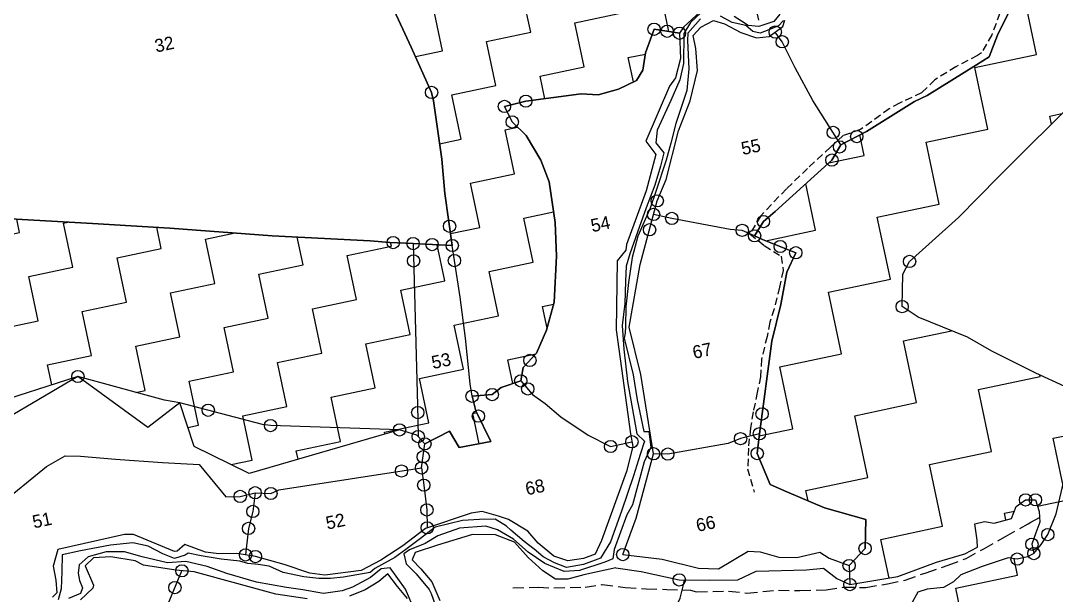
# Model space of a CAD drawing. Header units: metres. Extents: x 349490 to 354305, y 1754653 to 1758414.
# Drawn here: x 351218 to 351965, y 1756551 to 1756966 of the extents above; entities that cross this region are included whole.
import ezdxf
from ezdxf.enums import TextEntityAlignment as Align

# ---------------------------------------------------------------- set-up
doc = ezdxf.new("R2010")
doc.units = ezdxf.units.M
doc.linetypes.add('DASHED', pattern=[0.75, 0.5, -0.25])
for name, color, linetype in [('LINE_FOOTPATH', 1, 'DASHED'), ('LINE_WATER', 4, 'Continuous'), ('POLY_HATCH', 12, 'Continuous'), ('POLY_PARCEL', 6, 'Continuous'), ('POLY_ROAD', 30, 'Continuous'), ('POLY_WATER', 4, 'Continuous'), ('SYM_STONE', 1, 'Continuous'), ('TEXT_PARCEL', 7, 'Continuous')]:
    doc.layers.add(name, color=color, linetype=linetype)
doc.styles.add('kruti dev 050', font='KRDEV050.TTF')

# ---------------------------------------------------------------- blocks, each defined once
blk = doc.blocks.new('STONE')
blk.add_circle((0, 0), 0.0851)
blk = doc.blocks.new('TEWT')
at = {"layer": 'POLY_HATCH'}
h = blk.add_hatch(dxfattribs=at)
h.set_pattern_fill('ZIGZAG', color=256, scale=50, style=0)
h.set_pattern_definition([(0, (-38121.7906, 30674.794), (6.25, 6.25), [6.25, -6.25]), (90, (-38115.5406, 30674.794), (-6.25, 6.25), [6.25, -6.25])])
h.paths.add_polyline_path([(-37819.37, 31047.19), (-37813.12, 31037.14), (-37799.91, 31038.5), (-37788.84, 31032.79), (-37786.86, 31032.02), (-37786.17, 31025.71), (-37779.48, 31020.47), (-37757.85, 31022.05), (-37755.66, 31020.85), (-37755.52, 31020.61), (-37754.82, 31019.44), (-37751.14, 31020.46), (-37750.27, 31017.94), (-37745.84, 31017.86), (-37746.97, 31022.45), (-37747.06, 31024.53), (-37744.28, 31024.18), (-37742.89, 31024.88), (-37740.03, 31025.22), (-37739.34, 31026.96), (-37737.08, 31028.52), (-37735.08, 31031.38), (-37733.26, 31034.93), (-37731.61, 31041.08), (-37730.83, 31045.68), (-37730.47, 31051.37), (-37730.99, 31054.57), (-37732.29, 31058.3), (-37733.77, 31060.55), (-37734.38, 31062.89), (-37731.34, 31062.98), (-37723.62, 31062.37), (-37721.36, 31061.77), (-37718.41, 31061.94), (-37715.72, 31062.63), (-37714.59, 31063.85), (-37713.72, 31066.1), (-37711.9, 31069.05), (-37708.56, 31067.79), (-37707.79, 31068.52), (-37703.82, 31070.89), (-37699.47, 31067.9), (-37696.61, 31067.04), (-37695.84, 31067.49), (-37692.53, 31070.62), (-37687.18, 31073.88), (-37681.14, 31077.54), (-37676.24, 31079.8), (-37673.48, 31083.6), (-37671.8, 31087.18), (-37668.88, 31091.65), (-37666.61, 31095.68), (-37660.63, 31099.58), (-37660.08, 31100.21), (-37656.94, 31103.41), (-37648.1, 31110.43), (-37643.17, 31112.81), (-37638.23, 31115.39), (-37628.75, 31120.28), (-37620.82, 31124.17), (-37619.55, 31125.39), (-37670.12, 31115.52), (-37671.06, 31114.97), (-37688.8, 31096.74), (-37689.33, 31095.5), (-37701.83, 31089.46), (-37715.34, 31088.55), (-37717.22, 31088.68), (-37731.73, 31083.04), (-37742.52, 31085.76), (-37747.96, 31087.47), (-37748.31, 31087.12), (-37747.76, 31083.14), (-37747.03, 31081.12), (-37745.31, 31073.6), (-37743.84, 31066.87), (-37743.84, 31065.65), (-37744.39, 31057.52), (-37744.94, 31052.81), (-37745.43, 31045.53), (-37749.84, 31046.69), (-37750.69, 31046.91), (-37753.82, 31047.73), (-37756.43, 31048.51), (-37769.54, 31052), (-37783.2, 31055.98), (-37793.55, 31058.79), (-37808.49, 31062.86), (-37810.02, 31063.96), (-37814.45, 31062.6), (-37828.52, 31057.7), (-37837.59, 31056.7), (-37844.72, 31056.11), (-37867.86, 31053.45), (-37870.44, 31053.03), (-37871.17, 31053.06), (-37881.18, 31053.45), (-37885.62, 31053.89), (-37893.44, 31062.29), (-37894.86, 31064.12), (-37903.38, 31070.07), (-37905.63, 31071.74), (-37913.04, 31084.62), (-37917.2, 31091.44), (-37919.36, 31095.54), (-37920.59, 31097.61), (-37923.74, 31100.52), (-37936.46, 31110.7), (-37947.21, 31119.59), (-37963.92, 31132.82), (-37967.91, 31136.27), (-37970.37, 31137.42), (-37972.91, 31138.03), (-37980.2, 31136.19), (-37986.11, 31134.81), (-37989.88, 31133.89), (-37991.03, 31134.04), (-37994.72, 31133.74), (-38012.15, 31132.66), (-38014.99, 31132.51), (-38016.22, 31131.74), (-38017.15, 31131.49), (-38015.61, 31130.45), (-38008.86, 31126.51), (-38001.8, 31122.31), (-37997.41, 31119.69), (-37993.78, 31117.56), (-37984.33, 31111.93), (-37978.79, 31108.76), (-37977.39, 31107.85), (-37972.86, 31105.45), (-37970.75, 31104.02), (-37968.98, 31102.57), (-37968.89, 31105.11), (-37963.97, 31104.21), (-37960.04, 31103.52), (-37957.88, 31102.14), (-37956.14, 31101.54), (-37954.64, 31101.12), (-37949.96, 31100.23), (-37944.73, 31098.61), (-37942.21, 31093.93), (-37940.41, 31091.9), (-37938.48, 31089.28), (-37936.5, 31088.92), (-37934.1, 31088.68), (-37933.2, 31087.01), (-37931.4, 31084.91), (-37925.46, 31078.62), (-37924.25, 31076.12), (-37922.87, 31070.13), (-37920.71, 31065.93), (-37920.41, 31060.12), (-37919.8, 31056.05), (-37914.7, 31044.55), (-37912.26, 31042.25), (-37908.36, 31039.77), (-37907.51, 31038.57), (-37901.59, 31032.86), (-37899.82, 31029.41), (-37898.27, 31024.9), (-37897.73, 31025.61), (-37892.72, 31029.41), (-37870.92, 31030.68), (-37858.74, 31030.03), (-37848.09, 31025.21), (-37830.09, 31034.91)])
h = blk.add_hatch(dxfattribs=at)
h.set_pattern_fill('ZIGZAG', color=256, scale=70, style=0)
h.set_pattern_definition([(0, (-38118.87, 30674.794), (8.75, 8.75), [8.75, -8.75]), (90, (-38110.12, 30674.794), (-8.75, 8.75), [8.75, -8.75])])
h.paths.add_polyline_path([(-37678.26, 31018.35), (-37686.34, 31023.84), (-37684.99, 31029.67), (-37680.29, 31032.36), (-37676.05, 31034.81), (-37669.45, 31039.21), (-37655.9, 31048), (-37651.44, 31048.7), (-37636.37, 31048.37), (-37633.2, 31048.71), (-37631.57, 31057.43), (-37629.25, 31065.33), (-37629.17, 31067.61), (-37634.96, 31073.95), (-37636.19, 31075.85), (-37639.12, 31079.19), (-37639.47, 31085.64), (-37639.33, 31090.67), (-37632.93, 31096.94), (-37627.12, 31102.57), (-37622.38, 31107.07), (-37619.11, 31107.18), (-37615.62, 31110.98), (-37614.56, 31113.2), (-37611.49, 31116.68), (-37608.53, 31120.8), (-37606.73, 31125.24), (-37603.88, 31128.83), (-37599.23, 31132.57), (-37604.38, 31132.77), (-37609.64, 31131.54), (-37613.01, 31127.68), (-37614.01, 31126.13), (-37616.77, 31122.11), (-37618.12, 31119.61), (-37624.45, 31115.75), (-37628.42, 31113.22), (-37636.85, 31108.13), (-37640.01, 31106.16), (-37644.26, 31103.67), (-37644.96, 31103.13), (-37646.89, 31102.19), (-37648.04, 31101.45), (-37651.58, 31099.28), (-37657.42, 31095.51), (-37657.61, 31093.84), (-37656.13, 31091.37), (-37657.46, 31087.46), (-37659.57, 31081.95), (-37661.24, 31077.6), (-37663.12, 31073.47), (-37662.91, 31071.6), (-37661.38, 31064.93), (-37662.76, 31061.96), (-37665.52, 31058.4), (-37667.26, 31055.72), (-37669.22, 31055), (-37676.77, 31052.24), (-37678.7, 31051.8), (-37686.03, 31049.12), (-37689.88, 31048.06), (-37691.55, 31046.24), (-37702.78, 31039.65), (-37704.19, 31038.18), (-37703.23, 31037.47), (-37699.09, 31034.72), (-37700.84, 31032.33), (-37702.6, 31028.13), (-37704.85, 31023.42), (-37709.21, 31011.24), (-37710.07, 31008.6), (-37709.2, 31004.03), (-37707.17, 31002.58), (-37702.52, 30999.32), (-37697.23, 30996.56), (-37698.17, 30992.65), (-37700.82, 30990.8), (-37701.26, 30988.2), (-37694.55, 30987.92), (-37688.89, 30988.77), (-37684.82, 30989.08), (-37682.91, 30989.61), (-37682.75, 30990.56), (-37682.59, 30992.84), (-37681.22, 30992.89), (-37679.95, 30992.41), (-37677.46, 30992.52), (-37675.98, 30994.82), (-37673.7, 30994.37), (-37673.45, 30991.68), (-37674.6, 30989.88), (-37675.45, 30988.45), (-37675.45, 30986.86), (-37677.88, 30986.86), (-37679.05, 30987.29), (-37682.8, 30986.86), (-37685.93, 30986.34), (-37688.05, 30985.05), (-37690.9, 30985.38), (-37692.28, 30985.23), (-37693.6, 30983.69), (-37693.81, 30982.9), (-37694.71, 30981.16), (-37694.82, 30980.1), (-37694.38, 30978.67), (-37697.3, 30976.68), (-37698.92, 30973.7), (-37707.89, 30969.22), (-37717.41, 30973.88), (-37726.47, 30977.18), (-37731.23, 30975.16), (-37734.33, 30966.72), (-37733.1, 30962.14), (-37731.46, 30955.37), (-37728.53, 30951.53), (-37726.18, 30948.27), (-37719.37, 30945.88), (-37715.32, 30945.33), (-37707.6, 30946.62), (-37704.65, 30945.51), (-37699.87, 30942.39), (-37695.08, 30937.8), (-37697.29, 30934.3), (-37701.34, 30930.08), (-37708.15, 30931.18), (-37713.85, 30933.75), (-37714.59, 30930.81), (-37713.69, 30928.09), (-37706.44, 30924.95), (-37702.8, 30924.6), (-37700.2, 30925.65), (-37697.73, 30925.83), (-37693.84, 30925.19), (-37692.15, 30923.69), (-37691.1, 30924.78), (-37687.35, 30926.75), (-37684.66, 30927.48), (-37682.66, 30928.76), (-37681.02, 30930.73), (-37680.24, 30932.6), (-37678.87, 30932.51), (-37674.3, 30930.54), (-37670.64, 30929.54), (-37668.48, 30933.39), (-37665.09, 30932.74), (-37643.97, 30927.99), (-37636.65, 30926.41), (-37640.2, 30922.11), (-37644.95, 30914.67), (-37648.42, 30908.2), (-37641.33, 30898.1), (-37633.68, 30887.39), (-37624.23, 30881.53), (-37623.28, 30881.29), (-37615.98, 30884.41), (-37610.56, 30887.29), (-37605.62, 30890.05), (-37601.38, 30892.88), (-37597.06, 30896.19), (-37597.96, 30896.21), (-37603.03, 30894.01), (-37611.32, 30890.75), (-37619.99, 30887.38), (-37622.94, 30892.34), (-37625.09, 30897.09), (-37627.76, 30902.73), (-37630.87, 30908.75), (-37628.4, 30916.17), (-37626.01, 30922.77), (-37629.94, 30930.76), (-37632.46, 30936.33), (-37646.95, 30948.82), (-37648.34, 30949.13), (-37650.55, 30948.92), (-37654.13, 30949.67), (-37657.28, 30950.18), (-37661.58, 30950.81), (-37663.96, 30951.59), (-37666.43, 30951.32), (-37668.21, 30951.09), (-37672.51, 30950.63), (-37678.72, 30950.31), (-37682.84, 30949.84), (-37694.65, 30955.61), (-37695.39, 30956.34), (-37699.59, 30958.75), (-37693.46, 30959.26), (-37690.44, 30959.79), (-37685.84, 30960.74), (-37681.6, 30963.86), (-37667.28, 30974.13), (-37666.01, 30975.3), (-37664.16, 30979.29), (-37663.31, 30982.28), (-37661.56, 30986.22), (-37660.13, 30989.65), (-37659.76, 30991.82), (-37660.29, 30993.68), (-37661.4, 30998.16), (-37661.99, 31001.04), (-37663.53, 31007.69), (-37663.88, 31007.84), (-37666.48, 31008.9), (-37670.03, 31011.53), (-37675.37, 31015.75)])
at = {"layer": 'LINE_FOOTPATH', "ltscale": 2}
blk.add_lwpolyline([(-37664.6, 31061.32), (-37666.29, 31058.63), (-37668.21, 31056.47), (-37668.83, 31056.24), (-37672.07, 31055.32), (-37675.3, 31054.17), (-37677.46, 31052.78), (-37680.77, 31052.01), (-37682.31, 31051.55), (-37686.78, 31049.55), (-37689.32, 31049.24), (-37691.38, 31048.04), (-37695.07, 31045.81), (-37698.54, 31043.65), (-37702.78, 31040.73), (-37704.77, 31038.6), (-37703.16, 31036.58), (-37701.16, 31034.65), (-37701.31, 31032.65), (-37702.31, 31030.5), (-37703.62, 31027.73), (-37704.62, 31026.04), (-37705.39, 31024.19), (-37706.79, 31021.28), (-37707.41, 31018.9), (-37708.33, 31016.9), (-37709.41, 31014.36), (-37710.26, 31012.28), (-37711.11, 31009.59), (-37711.8, 31006.82), (-37711.57, 31003.44)], dxfattribs=at)
at = {"layer": 'LINE_FOOTPATH', "ltscale": 3}
blk.add_lwpolyline([(-37747.02, 30997.42), (-37743.58, 30996.76), (-37741.46, 30996.23), (-37737.22, 30995.44), (-37734.83, 30995.3), (-37731.79, 30994.24), (-37729, 30993.45), (-37726.22, 30992.79), (-37723.04, 30992), (-37722.25, 30991.6), (-37717.88, 30990.8), (-37715.49, 30990.01), (-37711.12, 30989.48), (-37708.21, 30988.82), (-37704.63, 30988.16), (-37702.24, 30988.03), (-37699.2, 30987.36), (-37696.15, 30987.23), (-37693.63, 30987.23), (-37690.59, 30987.63), (-37687.41, 30988.03), (-37684.76, 30988.42), (-37682.11, 30989.22), (-37678.8, 30990.28), (-37675.35, 30991.33), (-37674.95, 30991.47), (-37673.66, 30991.87)], dxfattribs=at)
at = {"layer": 'LINE_WATER'}
for points in [[(-37694.41, 31067.5), (-37695.44, 31066.69), (-37697.6, 31066.42), (-37699.03, 31066.87), (-37699.84, 31067.63), (-37700.69, 31068.49)], [(-37705.09, 31069.96), (-37706.75, 31068.93), (-37708, 31067.63), (-37708.9, 31063.56), (-37709.84, 31061.47), (-37711.68, 31058.91), (-37714.37, 31055.29), (-37714.91, 31053.63), (-37714.1, 31052.02), (-37714.96, 31050.33), (-37716.26, 31047.91), (-37718.06, 31045.09), (-37719.94, 31042.04), (-37721.6, 31039.31), (-37722.46, 31037.76), (-37723, 31035.74), (-37723.72, 31032.74), (-37724.7, 31029.83), (-37725.15, 31026.58), (-37725.6, 31022.1), (-37725.82, 31014.75), (-37724.97, 31013.51), (-37725.95, 31011.81), (-37727.48, 31009.12), (-37730.12, 31004.69), (-37732.49, 31000.84), (-37734.28, 30998.91), (-37736.79, 30998.55), (-37739.17, 30998.64), (-37740.65, 30999.58), (-37742.04, 31000.75), (-37743.03, 31002.04), (-37744.15, 31003.34), (-37745.63, 31005.27), (-37746.12, 31005.94), (-37747.47, 31007.24), (-37749.57, 31007.6), (-37751.91, 31007.96), (-37755.83, 31007.86), (-37758.12, 31006.74), (-37760.45, 31005.67), (-37762.16, 31004.91), (-37765.16, 31003.97), (-37765.92, 31003.56), (-37769.65, 31003.7), (-37771.48, 31003.88), (-37773.04, 31004.21), (-37775.05, 31004.88), (-37777.7, 31006.04), (-37779.4, 31007.34), (-37780.84, 31007.88), (-37782.23, 31008.28), (-37783.26, 31008.82), (-37785.73, 31009.63), (-37788.33, 31010.66), (-37790.03, 31011.42), (-37790.48, 31011.24), (-37792.05, 31011.06), (-37793.49, 31012.04), (-37795.22, 31013.51), (-37797.24, 31014.37), (-37800.33, 31014.72), (-37804.55, 31014.81), (-37807.15, 31014.77), (-37807.68, 31012.53), (-37808.27, 31010.2), (-37808.98, 31008.81)], [(-37694.13, 31066.52), (-37694.94, 31065.94), (-37696.38, 31065.67), (-37697.63, 31065.49), (-37698.57, 31065.94), (-37699.34, 31066.92), (-37701.13, 31067.73), (-37702.52, 31068.94)], [(-37705.3, 31069.12), (-37707.45, 31067.55), (-37707.68, 31066.56), (-37708.32, 31062.69), (-37709.21, 31059.82), (-37711.64, 31055.65), (-37712.89, 31053.15), (-37714.01, 31050.95), (-37716.31, 31047.02), (-37717.57, 31044.92), (-37720.03, 31041.47), (-37721.42, 31038.74), (-37722.6, 31035.48), (-37723.67, 31032.26), (-37724.26, 31029.66), (-37724.52, 31028.7), (-37724.79, 31028.03), (-37724.61, 31022.84), (-37724.79, 31019.34), (-37724.79, 31014.83), (-37724.12, 31014.69), (-37724.3, 31012.5), (-37725.65, 31010.71), (-37728.43, 31005.24), (-37729.47, 31004.05), (-37732.2, 30999.7), (-37732.65, 30998.5), (-37733.82, 30998.27), (-37737.5, 30997.87), (-37739.6, 30998.14), (-37741.98, 30999.79), (-37743.95, 31001.81), (-37745.52, 31004), (-37747.45, 31005.71), (-37748.93, 31006.56), (-37752.55, 31007.02), (-37755.69, 31006.62), (-37757.62, 31005.94), (-37759.95, 31005.54), (-37760.8, 31005.14), (-37760.8, 31003.71), (-37759.73, 31002.09), (-37758.43, 30999.58), (-37758.25, 30998.96), (-37757.92, 30996.37)], [(-37760.94, 30996.93), (-37761.61, 31000.29), (-37763.05, 31003.65), (-37764.35, 31003.74), (-37766.01, 31002.89), (-37768.74, 31002.08), (-37770.22, 31001.9), (-37772.82, 31002.08), (-37775.56, 31003.16), (-37777.69, 31003.93), (-37781.6, 31005.54), (-37785.36, 31007.56), (-37787.83, 31009.03), (-37790.56, 31010.33), (-37793.12, 31010.69), (-37796.39, 31012.21), (-37798.59, 31013.42), (-37801.08, 31013.94), (-37803.69, 31013.76), (-37805.12, 31012.96), (-37805.52, 31011.84), (-37805.52, 31010.81), (-37805.34, 31009.73), (-37805.79, 31009.01), (-37807.54, 31008.7)]]:
    blk.add_lwpolyline(points, dxfattribs=at)
at = {"layer": 'POLY_HATCH'}
for points in [[(-37808.49, 31062.86), (-37793.55, 31058.79), (-37783.2, 31055.98), (-37769.54, 31052), (-37756.43, 31048.51), (-37753.82, 31047.73), (-37750.69, 31046.91), (-37749.84, 31046.69), (-37745.43, 31045.53), (-37744.94, 31052.81), (-37744.39, 31057.52), (-37743.84, 31065.65), (-37743.84, 31066.87), (-37745.31, 31073.6), (-37747.03, 31081.12)], [(-37703.82, 31070.89), (-37707.79, 31068.52), (-37708.56, 31067.79), (-37711.9, 31069.05), (-37713.72, 31066.1), (-37714.59, 31063.85), (-37715.72, 31062.63), (-37718.41, 31061.94), (-37721.36, 31061.77), (-37723.62, 31062.37), (-37731.34, 31062.98), (-37734.38, 31062.89), (-37733.77, 31060.55), (-37732.29, 31058.3), (-37730.99, 31054.57), (-37730.47, 31051.37), (-37730.83, 31045.68), (-37731.61, 31041.08), (-37733.26, 31034.93), (-37735.08, 31031.38), (-37737.08, 31028.52), (-37739.34, 31026.96), (-37740.03, 31025.22), (-37742.89, 31024.88), (-37744.28, 31024.18), (-37747.06, 31024.53), (-37746.97, 31022.45), (-37745.84, 31017.86), (-37750.27, 31017.94), (-37751.14, 31020.46), (-37754.82, 31019.44), (-37755.52, 31020.61), (-37755.66, 31020.85), (-37757.85, 31022.05), (-37779.48, 31020.47), (-37786.17, 31025.71), (-37786.86, 31032.02), (-37791.91, 31029.57), (-37799.91, 31038.5), (-37813.12, 31037.14)], [(-37666.48, 31008.9), (-37670.03, 31011.53), (-37675.37, 31015.75), (-37678.26, 31018.35), (-37684.35, 31022.5), (-37686.22, 31024.36), (-37685.2, 31028.75), (-37683.93, 31030.28), (-37680.29, 31032.36), (-37676.05, 31034.81), (-37669.45, 31039.21), (-37655.9, 31048)], [(-37662.76, 31061.96), (-37665.52, 31058.4), (-37667.26, 31055.72), (-37669.22, 31055), (-37676.77, 31052.24), (-37678.7, 31051.8), (-37686.03, 31049.12), (-37689.88, 31048.06), (-37691.55, 31046.24), (-37700.69, 31040.88), (-37702.58, 31039.86), (-37704.19, 31038.18), (-37703.23, 31037.47), (-37699.09, 31034.72), (-37700.84, 31032.33), (-37702.6, 31028.13), (-37704.85, 31023.42), (-37709.21, 31011.24), (-37710.07, 31008.6), (-37709.2, 31004.03), (-37707.17, 31002.58), (-37702.52, 30999.32), (-37697.23, 30996.56), (-37698.17, 30992.65), (-37700.82, 30990.8), (-37701.26, 30988.2), (-37694.55, 30987.92), (-37688.89, 30988.77), (-37684.82, 30989.08), (-37682.91, 30989.61), (-37682.75, 30990.56), (-37682.59, 30992.84), (-37681.22, 30992.89), (-37679.95, 30992.41), (-37677.46, 30992.52), (-37676.51, 30994), (-37675.03, 30994.63), (-37673.7, 30994.37), (-37673.54, 30992.68), (-37673.76, 30991.2), (-37674.6, 30989.88), (-37675.45, 30988.45), (-37675.45, 30987.13), (-37676.4, 30986.86), (-37677.88, 30986.86), (-37679.05, 30987.29), (-37682.8, 30986.86), (-37685.93, 30986.34), (-37687.14, 30985.6), (-37688.68, 30985.12), (-37690.9, 30985.38), (-37692.28, 30985.23), (-37693.6, 30983.69)]]:
    blk.add_lwpolyline(points, dxfattribs=at)
at = {"layer": 'POLY_PARCEL'}
for points in [[(-37689.88, 31048.06), (-37686.03, 31049.12), (-37678.7, 31051.8), (-37676.77, 31052.24), (-37669.22, 31055), (-37667.26, 31055.72), (-37665.52, 31058.4), (-37662.76, 31061.96), (-37661.38, 31064.93), (-37662.91, 31071.6), (-37663.12, 31073.47), (-37661.24, 31077.6), (-37659.57, 31081.95), (-37657.46, 31087.46), (-37656.37, 31090.65), (-37656.74, 31092.39), (-37657.61, 31093.84), (-37657.37, 31095.91)], [(-37747.96, 31087.47), (-37748.31, 31087.12), (-37747.76, 31083.14), (-37747.03, 31081.12), (-37745.31, 31073.6), (-37743.84, 31066.87), (-37743.84, 31065.65), (-37744.39, 31057.52), (-37744.94, 31052.81), (-37745.43, 31045.53)], [(-37740.03, 31025.22), (-37739.34, 31026.96), (-37737.08, 31028.52), (-37735.08, 31031.38), (-37733.26, 31034.93), (-37731.61, 31041.08), (-37730.83, 31045.68), (-37730.47, 31051.37), (-37730.99, 31054.57), (-37732.29, 31058.3), (-37733.77, 31060.55), (-37734.38, 31062.89), (-37731.34, 31062.98), (-37723.62, 31062.37), (-37721.36, 31061.77), (-37718.41, 31061.94), (-37715.72, 31062.63), (-37714.59, 31063.85), (-37713.72, 31066.1), (-37711.9, 31069.05), (-37708.56, 31067.79)], [(-37689.88, 31048.06), (-37692.42, 31054.84), (-37693.87, 31059.77), (-37694.88, 31063.69), (-37695.56, 31065.21)], [(-37750.69, 31046.91), (-37753.82, 31047.73), (-37756.43, 31048.51), (-37769.54, 31052), (-37783.2, 31055.98), (-37793.55, 31058.79), (-37808.49, 31062.86), (-37810.02, 31063.96)], [(-37663.88, 31007.84), (-37666.48, 31008.9), (-37670.03, 31011.53), (-37675.37, 31015.75), (-37678.26, 31018.35), (-37684.35, 31022.5), (-37686.22, 31024.36), (-37685.2, 31028.75), (-37683.93, 31030.28), (-37680.29, 31032.36), (-37676.05, 31034.81), (-37669.45, 31039.21), (-37655.9, 31048), (-37651.44, 31048.7), (-37636.37, 31048.37), (-37633.2, 31048.71)], [(-37704.19, 31038.18), (-37702.58, 31039.86), (-37700.69, 31040.88), (-37691.55, 31046.24), (-37689.88, 31048.06)], [(-37750.69, 31046.91), (-37754.7, 31024.88), (-37755.52, 31020.61)], [(-37745.43, 31045.53), (-37749.84, 31046.69), (-37750.69, 31046.91)], [(-37747.06, 31024.53), (-37746.97, 31026.26), (-37746.28, 31032.59), (-37745.84, 31038.31), (-37745.58, 31043.42), (-37745.43, 31045.53)], [(-37704.19, 31038.18), (-37705.7, 31039.28), (-37707.3, 31039.72), (-37714.92, 31042.91), (-37717.26, 31043.97)], [(-37755.52, 31020.61), (-37755.66, 31020.85), (-37757.85, 31022.05), (-37775.21, 31026.34), (-37776.28, 31026.73), (-37786.86, 31032.02), (-37788.84, 31032.79), (-37799.91, 31038.5), (-37816.67, 31032.89), (-37821.18, 31027.95), (-37822.34, 31027.7), (-37847.95, 31029.47), (-37858.74, 31030.03), (-37870.92, 31030.68), (-37892.72, 31029.41)], [(-37709.21, 31011.24), (-37704.85, 31023.42), (-37702.6, 31028.13), (-37700.84, 31032.33), (-37699.09, 31034.72), (-37703.23, 31037.47), (-37704.19, 31038.18)], [(-37829.63, 31016.48), (-37826.4, 31017.4), (-37821.96, 31018.88), (-37817.37, 31021), (-37811.94, 31024.52), (-37806.72, 31027.2), (-37803.9, 31028.11), (-37801.85, 31027.62), (-37797.2, 31026.21), (-37790.92, 31024.45), (-37785.98, 31023.11), (-37783.32, 31017.96), (-37781.34, 31017.61), (-37779.23, 31017.68)], [(-37754.82, 31019.44), (-37751.14, 31020.46), (-37750.27, 31017.94), (-37745.84, 31017.86), (-37746.97, 31022.45), (-37747.06, 31024.53)], [(-37747.06, 31024.53), (-37744.28, 31024.18), (-37742.89, 31024.88), (-37740.03, 31025.22)], [(-37740.03, 31025.22), (-37738.82, 31023.05), (-37737.35, 31021.47), (-37735.61, 31019.19), (-37732.45, 31015.93), (-37729.73, 31013.76), (-37726.7, 31013.8)], [(-37754.82, 31019.44), (-37755.52, 31020.61)], [(-37755.95, 31016.27), (-37754.82, 31019.44)], [(-37779.23, 31017.68), (-37780.07, 31015.21), (-37781.13, 31013.03), (-37782.05, 31010.35), (-37782.3, 31009.53)], [(-37779.23, 31017.68), (-37777.11, 31017.12), (-37775.91, 31017.4), (-37755.95, 31016.27)], [(-37755.95, 31016.27), (-37756.16, 31013.87), (-37756.44, 31010.42), (-37756.9, 31007.99)], [(-37709.21, 31011.24), (-37711.89, 31011.1), (-37713.71, 31010.81), (-37722.2, 31011.1), (-37724.11, 31011.55)], [(-37700.82, 30990.8), (-37698.17, 30992.65), (-37697.23, 30996.56), (-37702.52, 30999.32), (-37707.17, 31002.58), (-37709.2, 31004.03), (-37710.07, 31008.6), (-37709.21, 31011.24)], [(-37795, 31003.9), (-37791.37, 31009.19)], [(-37675.45, 30987.13), (-37674.18, 30988.13), (-37673.01, 30989.3), (-37671.27, 30991.89), (-37667.51, 30999.97), (-37665.26, 31004.19), (-37664.25, 31006.99), (-37663.88, 31007.84)], [(-37701.26, 30988.2), (-37694.55, 30987.92), (-37688.89, 30988.77), (-37684.82, 30989.08), (-37682.91, 30989.61), (-37682.75, 30990.56), (-37682.59, 30992.84), (-37681.22, 30992.89), (-37679.95, 30992.41), (-37677.46, 30992.52), (-37676.51, 30994), (-37675.03, 30994.63), (-37673.7, 30994.37), (-37673.54, 30992.68), (-37673.76, 30991.2), (-37674.6, 30989.88), (-37675.45, 30988.45), (-37675.45, 30987.13)], [(-37726.56, 30988.76), (-37724.65, 30991.24), (-37723.81, 30992.93), (-37723.52, 30993.56)], [(-37675.45, 30987.13), (-37676.4, 30986.86), (-37677.88, 30986.86), (-37679.05, 30987.29), (-37682.8, 30986.86), (-37685.93, 30986.34), (-37687.14, 30985.6), (-37688.68, 30985.12), (-37690.9, 30985.38), (-37692.28, 30985.23), (-37693.6, 30983.69)]]:
    blk.add_lwpolyline(points, dxfattribs=at)
at = {"layer": 'POLY_ROAD'}
for points in [[(-37731.18, 30998.77), (-37725.96, 30997), (-37721.31, 30994.74), (-37718.64, 30994.09), (-37714.08, 30995.65), (-37712.49, 30995.19), (-37710.11, 30993.96), (-37707.68, 30993.39), (-37704.39, 30993.47), (-37703.33, 30992.36), (-37700.82, 30990.8)], [(-37732.49, 30997.19), (-37729.19, 30995.95), (-37724.24, 30993.72), (-37720.18, 30992.84), (-37716.3, 30992.07), (-37713.59, 30992.72), (-37706.7, 30991.43), (-37704.35, 30991.16), (-37702.87, 30989.39), (-37701.26, 30988.2)]]:
    blk.add_lwpolyline(points, dxfattribs=at)
at = {"layer": 'POLY_WATER'}
for points in [[(-37703.82, 31070.89), (-37707.79, 31068.52), (-37708.56, 31067.79), (-37709.15, 31064.31), (-37710.37, 31061.86), (-37711.42, 31060.91), (-37716.22, 31054.12), (-37715.24, 31052.04), (-37717.59, 31047.38), (-37721.81, 31040.68), (-37722.05, 31039.92), (-37723.54, 31038.75), (-37725.63, 31029.42), (-37726.67, 31014.9), (-37726.72, 31013.14), (-37728.31, 31009.92), (-37733.66, 31001.27), (-37734.9, 30999.59), (-37736.62, 30999.36), (-37738.8, 30999.5), (-37740.56, 31000.54), (-37742.33, 31002.76), (-37743.38, 31004.66), (-37745.64, 31006.79), (-37746.91, 31007.51), (-37749, 31008.64), (-37750.54, 31008.73), (-37757.16, 31007.96), (-37760.73, 31006.23), (-37764.13, 31004.96), (-37767.07, 31004.1), (-37772.15, 31004.51), (-37774.1, 31005.19), (-37777.36, 31007.14), (-37781.02, 31009.02), (-37783.42, 31009.97), (-37785.91, 31010.43), (-37787.64, 31011.06), (-37790.22, 31012.65), (-37791.45, 31011.97), (-37791.85, 31012.01), (-37796.89, 31015.5), (-37798.13, 31015.74), (-37807.56, 31015.65), (-37808.7, 31013.52), (-37808.74, 31011.53), (-37808.97, 31009.77), (-37809.66, 31009.33)], [(-37731.18, 30998.77), (-37728.34, 31003.3), (-37724.11, 31011.55), (-37723.57, 31022.66), (-37723.82, 31029.38), (-37720.49, 31037.59), (-37716.37, 31045.71), (-37714.57, 31048.34), (-37711.51, 31054.57), (-37709.05, 31058.3), (-37707.2, 31062.24), (-37706.79, 31065.27), (-37706.79, 31067.07), (-37705.51, 31068.01), (-37703.58, 31068.55), (-37702.22, 31067.77), (-37700.21, 31066.13), (-37698.28, 31064.94), (-37696.51, 31064.77), (-37694.39, 31065.74), (-37693.9, 31066.52)], [(-37732.49, 30997.19), (-37737.02, 30997.13), (-37739.32, 30997.01), (-37741.01, 30997.37), (-37742.48, 30998.84), (-37744.07, 31001.08), (-37745.49, 31003.55), (-37747.84, 31005.08), (-37750.96, 31005.78), (-37756.03, 31005.37), (-37759.26, 31005.02), (-37759.85, 31004.08), (-37758.97, 31002.61), (-37757.85, 31000.55), (-37757.3, 30997.8)], [(-37761.59, 30998.98), (-37762.6, 31000.9), (-37763.56, 31002.87), (-37764.98, 31002.11), (-37767.1, 31001.35), (-37769.38, 31000.95)], [(-37775.2, 31001.81), (-37779.34, 31003.33), (-37789.77, 31008.69), (-37792.2, 31009.45), (-37796.4, 31011.07), (-37797.41, 31011.88), (-37800.6, 31013.14), (-37802.98, 31013.5), (-37804.34, 31012.64), (-37803.79, 31009.76), (-37803.94, 31009.4), (-37805.95, 31008.18)]]:
    blk.add_lwpolyline(points, dxfattribs=at)
at = {"layer": 'SYM_STONE', "xscale": 10, "yscale": 10, "zscale": 10}
for p in [(-37711.9, 31069.05), (-37710.19, 31068.4), (-37708.56, 31067.79), (-37743.84, 31066.87), (-37695.56, 31065.21), (-37694.88, 31063.69), (-37734.38, 31062.89), (-37731.34, 31062.98), (-37733.77, 31060.55), (-37690.58, 31049.94), (-37745.25, 31048.21), (-37690.12, 31047.79), (-37687.51, 31048.71), (-37753.35, 31047.61), (-37750.69, 31046.91), (-37748.14, 31046.24), (-37691.55, 31046.24), (-37745.43, 31045.53), (-37716.37, 31045.71), (-37751.12, 31044.55), (-37745.58, 31043.42), (-37717.26, 31043.97), (-37718.25, 31042.01), (-37714.92, 31042.91), (-37705.7, 31039.28), (-37702.58, 31039.86), (-37799.91, 31038.5), (-37704.19, 31038.18), (-37701.01, 31036), (-37699.09, 31034.72), (-37783.21, 31030.2), (-37683.93, 31030.28), (-37738.2, 31027.74), (-37775.21, 31026.34), (-37740.03, 31025.22), (-37754.89, 31023.88), (-37747.06, 31024.53), (-37744.28, 31024.18), (-37739.31, 31023.93), (-37686.22, 31024.36), (-37757.85, 31022.05), (-37755.52, 31020.61), (-37746.78, 31021.67), (-37754.82, 31019.44), (-37781.34, 31017.61), (-37779.23, 31017.68), (-37755.42, 31017.74), (-37777.11, 31017.12), (-37758.77, 31016.43), (-37755.95, 31016.27), (-37780.07, 31015.21), (-37756.16, 31013.87), (-37729.73, 31013.76), (-37726.7, 31013.8), (-37708.28, 31013.83), (-37781.13, 31013.03), (-37756.44, 31010.42), (-37724.11, 31011.55), (-37722.2, 31011.1), (-37711.89, 31011.1), (-37709.21, 31011.24), (-37791.37, 31009.19), (-37782.3, 31009.53), (-37781.02, 31009.02), (-37756.9, 31007.99), (-37710.07, 31008.6), (-37792.8, 31007.11), (-37731.18, 30998.77), (-37675.03, 30994.63), (-37724.24, 30993.72), (-37673.7, 30994.37), (-37698.17, 30992.65), (-37700.82, 30990.8), (-37673.01, 30989.3), (-37701.26, 30988.2), (-37675.45, 30988.45), (-37677.88, 30986.86), (-37675.45, 30987.13)]:
    blk.add_blockref('STONE', p, dxfattribs=at)
at = {"layer": 'TEXT_PARCEL', "style": 'kruti dev 050'}
for s, p in [('32', (-37778.69, 31081.05)), ('55', (-37702.15, 31050.34)), ('54', (-37724.74, 31044.2)), ('53', (-37750.24, 31030.23)), ('67', (-37714.58, 31024.13)), ('51', (-37808.88, 31020.05)), ('52', (-37769.16, 31011.5)), ('68', (-37741.14, 31010.43)), ('66', (-37719.06, 31000.59))]:
    blk.add_text(s, height=1.8, dxfattribs=at).set_placement(p, align=Align.MIDDLE)

msp = doc.modelspace()

# ---------------------------------------------------------------- block references
at = {"xscale": 5.20744540170335, "yscale": 5.20744540170335, "zscale": 5.20744540170335, "rotation": 11.93240837549922}
msp.add_blockref('TEWT', (577265.23, 1639268.51), dxfattribs=at)

doc.saveas('drawing.dxf')
